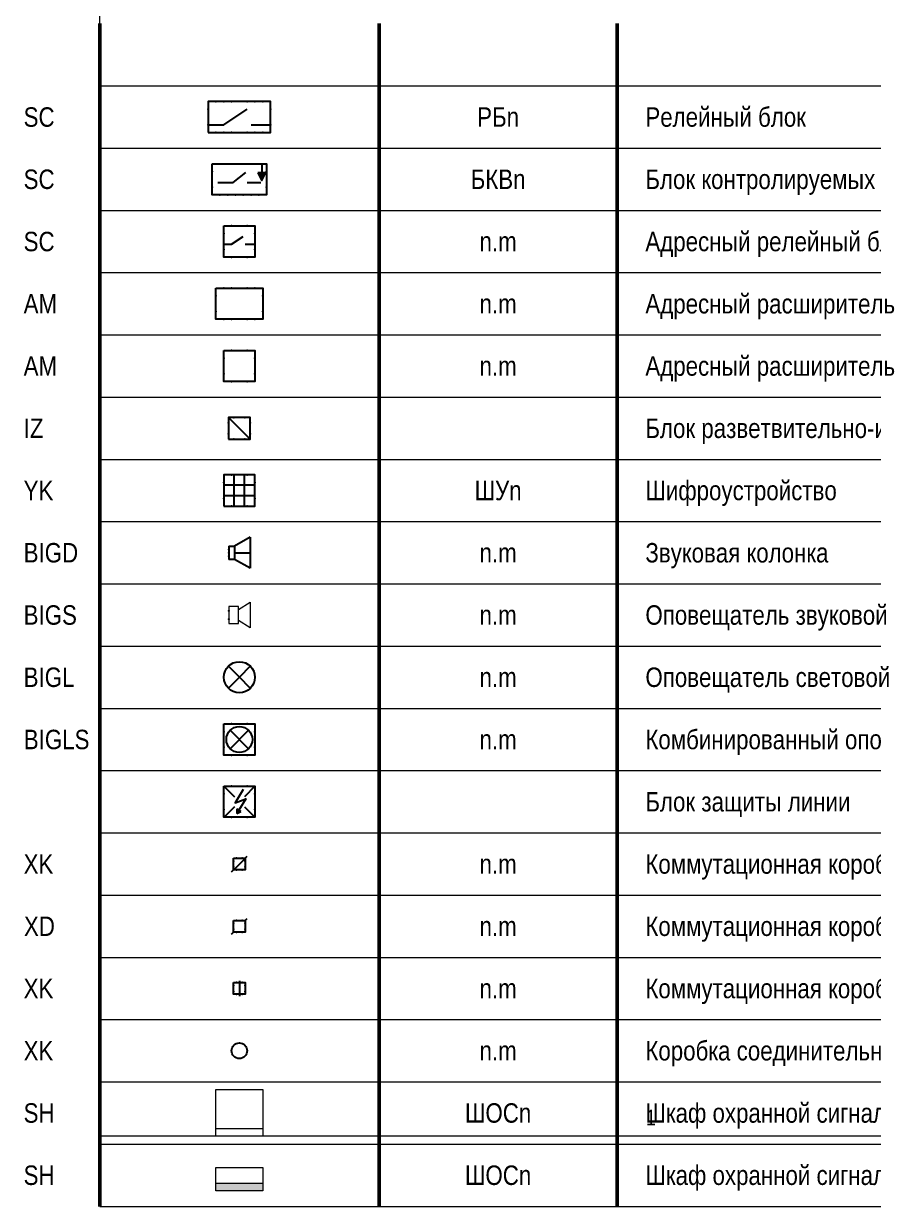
# Model space of a CAD drawing. Header units: millimetres. Extents: x -21000 to 351902, y -261781 to 19312.
# Drawn here: x 148022 to 158937, y -30100 to -14900 of the extents above; entities that cross this region are included whole.
import ezdxf
from ezdxf.enums import TextEntityAlignment as Align

# ---------------------------------------------------------------- set-up
doc = ezdxf.new("R2010")
doc.units = ezdxf.units.MM
doc.header["$MEASUREMENT"] = 0
doc.set_wipeout_variables(frame=1)
for name, color, linetype in [('_АТ-Имя', 7, 'Continuous'), ('_АТ-СО_Характеристика_1', 250, 'Continuous'), ('_АТ-Спецификация', 7, 'Continuous'), ('_БЛ-Заливка', 7, 'Continuous'), ('_БЛ-Маска', 250, 'Continuous'), ('_БЛ-Рамки', 7, 'Continuous'), ('_ОС', 190, 'Continuous'), ('_ОС_1', 1, 'Continuous'), ('_Таблицы', 7, 'Continuous')]:
    doc.layers.add(name, color=color, linetype=linetype)
doc.layers.add('_АТ-Примечания', color=250, linetype='Continuous', plot=False)
doc.layers.add('NOPRINT', color=50, linetype='Continuous', plot=False)
doc.layers.add('_БЛ-Таблицы рамки', color=7, linetype='Continuous', lineweight=0)
doc.layers.add('_ОС-Шкафы', color=190, linetype='Continuous', lineweight=0)
doc.styles.add('Arial-250', font='ARIALN.TTF', dxfattribs={"height": 250})
doc.styles.add('Arial_Narrow_shtamp', font='ARIALN.TTF')
doc.styles.add('ArialN-2.5', font='ARIALN.TTF', dxfattribs={"height": 2.5})
doc.styles.add('ArialN-250', font='ARIALN.TTF', dxfattribs={"height": 250})
doc.styles.add('AT-Шрифт', font='ARIALN.TTF', dxfattribs={"height": 250})

# ---------------------------------------------------------------- blocks, each defined once
blk = doc.blocks.new('*U5')
at = {"layer": '_БЛ-Таблицы рамки', "lineweight": 50}
for points in [[(0, -8), (0, 0)], [(35.87, -8), (35.87, 0)], [(66.47, -8), (66.47, 0)], [(185, -8), (185, 0)]]:
    blk.add_lwpolyline(points, dxfattribs=at)
at = {"layer": '_БЛ-Таблицы рамки', "lineweight": 0}
for points in [[(0, -8), (35.87, -8)], [(35.87, -8), (66.47, -8)], [(66.47, -8), (185, -8)]]:
    blk.add_lwpolyline(points, dxfattribs=at)
at = {"ltscale": 100, "style": 'ArialN-2.5'}
blk.add_attdef('СОКРАЩЕНИЕ_УГО', text='', height=2.5, dxfattribs=at).set_placement((51.17, -4), align=Align.MIDDLE_CENTER)
blk.add_attdef('НАИМЕНОВАНИЕ_УГО', text='', height=2.5, dxfattribs=at).set_placement((70.09, -4), align=Align.MIDDLE_LEFT)
blk = doc.blocks.new('РБос')
blk.add_wipeout([(0, 4), (8, 4), (8, 0), (0, 0)]).dxf.layer = '_БЛ-Маска'
at = {"color": 0, "linetype": 'ByBlock', "lineweight": -2, "ltscale": 100}
blk.add_lwpolyline([(0, 0), (8, 0), (8, 4), (0, 4)], close=True, dxfattribs=at)
for points in [[(0, 1), (2, 1), (5, 3)], [(5.5, 1), (8, 1)]]:
    blk.add_lwpolyline(points, dxfattribs=at)
for p in [(1, 4), (2, 4), (3, 4), (5, 4), (6, 4), (7, 4), (0, 3), (8, 3), (0, 1), (1, 0), (2, 0), (3, 0), (5, 0), (6, 0), (7, 0), (8, 1)]:
    blk.add_point(p, dxfattribs=at)
at = {"layer": '_АТ-Имя', "ltscale": 100, "style": 'AT-Шрифт'}
blk.add_attdef('NUMBER', text='', height=2, dxfattribs=at).set_placement((0, 4), align=Align.BOTTOM_LEFT)
at = {"layer": '_АТ-Примечания', "ltscale": 100, "style": 'AT-Шрифт', "flags": 1}
for tag, p in [('ABBREVIATION', (0, 0.5)), ('COMMENT1', (0, 0.04)), ('COMMENT2', (0, -0.42)), ('COMMENT3', (0, -0.88))]:
    blk.add_attdef(tag, p, '', height=0.25, dxfattribs=at)
at = {"layer": '_АТ-Спецификация', "ltscale": 100, "style": 'AT-Шрифт', "flags": 1}
for tag, p in [('NUM', (0, 4)), ('DESCRIPTION', (0, 3.5)), ('NAME', (0, 3)), ('CODE', (0, 2.5)), ('MADEBY', (0, 2)), ('POSITION', (0, 1.5)), ('POSITION2', (0, 1))]:
    blk.add_attdef(tag, p, '', height=0.25, dxfattribs=at)
blk = doc.blocks.new('БКВос')
blk.add_wipeout([(0, 4), (7, 4), (7, 0), (0, 0)]).dxf.layer = '_БЛ-Маска'
at = {"layer": '_БЛ-Заливка'}
h = blk.add_hatch(color=190, dxfattribs=at)
h.dxf.hatch_style = 1
h.paths.add_polyline_path([(6.88, 2.83), (5.88, 2.83), (6.38, 1.83)])
for p, q in [((6.38, 3.83), (6.38, 2.83)), ((0.74, 1.57), (2.72, 1.57)), ((2.72, 1.57), (4.35, 2.87)), ((4.52, 1.57), (6.26, 1.57))]:
    blk.add_line(p, q)
blk.add_lwpolyline([(0, 4), (7, 4), (7, 0), (0, 0)], close=True)
blk.add_lwpolyline([(5.88, 2.83), (6.38, 1.83), (6.88, 2.83), (5.88, 2.83)])
at = {"ltscale": 100}
for p in [(0, 3), (7, 3), (0, 1), (7, 1)]:
    blk.add_point(p, dxfattribs=at)
at = {"color": 0, "linetype": 'ByBlock', "lineweight": -2, "ltscale": 100}
for p in [(1, 0), (2, 0), (3, 0), (5, 0), (6, 0), (4, 0)]:
    blk.add_point(p, dxfattribs=at)
at = {"layer": '_АТ-Имя', "ltscale": 100, "style": 'AT-Шрифт'}
blk.add_attdef('NUMBER', text='', height=2, dxfattribs=at).set_placement((0, 4), align=Align.BOTTOM_LEFT)
at = {"layer": '_АТ-Примечания', "ltscale": 100, "style": 'AT-Шрифт', "flags": 1}
for tag, p in [('ABBREVIATION', (0, 0.5)), ('COMMENT1', (0, 0.04)), ('COMMENT2', (0, -0.42)), ('COMMENT3', (0, -0.88))]:
    blk.add_attdef(tag, p, '', height=0.25, dxfattribs=at)
at = {"layer": '_АТ-Спецификация', "ltscale": 100, "style": 'AT-Шрифт', "flags": 1}
for tag, p in [('NUM', (0, 4)), ('DESCRIPTION', (0, 3.5)), ('NAME', (0, 3)), ('CODE', (0, 2.5)), ('MADEBY', (0, 2)), ('POSITION', (0, 1.5)), ('POSITION2', (0, 1))]:
    blk.add_attdef(tag, p, '', height=0.25, dxfattribs=at)
blk = doc.blocks.new('АРБос')
blk.add_wipeout([(-2, 2), (2, 2), (2, -2), (-2, -2)]).dxf.layer = '_БЛ-Маска'
at = {"ltscale": 100}
for p, q in [((-0.99, -0.33), (0.51, 0.66)), ((-1.99, -0.33), (-0.99, -0.33)), ((0.76, -0.34), (2.01, -0.35))]:
    blk.add_line(p, q, dxfattribs=at)
at = {"color": 0, "linetype": 'ByBlock', "lineweight": -2}
blk.add_lwpolyline([(-2, 2), (2, 2), (2, -2), (-2, -2)], close=True, dxfattribs=at)
at = {"ltscale": 100}
for p in [(-1.02, 2), (1.02, 2), (-2, 1.01), (2, 1.01), (-2, -1.01), (2, -1.01), (-1.02, -2), (1.02, -2)]:
    blk.add_point(p, dxfattribs=at)
at = {"layer": '_АТ-Имя', "ltscale": 100, "style": 'AT-Шрифт'}
blk.add_attdef('NUMBER', text='', height=2, dxfattribs=at).set_placement((0, 2), align=Align.BOTTOM_CENTER)
at = {"layer": '_АТ-Примечания', "ltscale": 100, "style": 'AT-Шрифт', "flags": 1}
for tag, p in [('ABBREVIATION', (-2, -1.5)), ('COMMENT1', (-2, -1.96)), ('COMMENT2', (-2, -2.42)), ('COMMENT3', (-2, -2.88))]:
    blk.add_attdef(tag, p, '', height=0.25, dxfattribs=at)
at = {"layer": '_АТ-Спецификация', "ltscale": 100, "style": 'AT-Шрифт', "flags": 1}
for tag, p in [('NUM', (-2, 2)), ('DESCRIPTION', (-2, 1.5)), ('CODE', (-2, 0.5)), ('NAME', (-2, 1)), ('MADEBY', (-2, 0)), ('POSITION', (-2, -0.5)), ('POSITION2', (-2, -1))]:
    blk.add_attdef(tag, p, '', height=0.25, dxfattribs=at)
blk = doc.blocks.new('АРос')
blk.add_wipeout([(0, 4), (6, 4), (6, 0), (0, 0)]).dxf.layer = '_БЛ-Маска'
blk.add_lwpolyline([(0, 4), (6, 4), (6, 0), (0, 0)], close=True)
at = {"color": 0, "linetype": 'ByBlock', "lineweight": -2, "ltscale": 100}
for p in [(1, 4), (2, 4), (4, 4), (5, 4), (0, 3), (6, 3), (0, 1), (1, 0), (2, 0), (4, 0), (5, 0), (6, 1)]:
    blk.add_point(p, dxfattribs=at)
at = {"layer": '_АТ-Имя', "ltscale": 100, "style": 'AT-Шрифт'}
blk.add_attdef('NUMBER', text='', height=2, dxfattribs=at).set_placement((0, 4), align=Align.BOTTOM_LEFT)
at = {"layer": '_АТ-Примечания', "ltscale": 100, "style": 'AT-Шрифт', "flags": 1}
for tag, p in [('ABBREVIATION', (0, 0.5)), ('COMMENT1', (0, 0.04)), ('COMMENT2', (0, -0.42)), ('COMMENT3', (0, -0.88))]:
    blk.add_attdef(tag, p, '', height=0.25, dxfattribs=at)
at = {"layer": '_АТ-Спецификация', "ltscale": 100, "style": 'AT-Шрифт', "flags": 1}
for tag, p in [('NUM', (0, 4)), ('DESCRIPTION', (0, 3.5)), ('NAME', (0, 3)), ('CODE', (0, 2.5)), ('MADEBY', (0, 2)), ('POSITION', (0, 1.5)), ('POSITION2', (0, 1))]:
    blk.add_attdef(tag, p, '', height=0.25, dxfattribs=at)
blk = doc.blocks.new('АРмос')
blk.add_wipeout([(-2, 2), (2, 2), (2, -2), (-2, -2)]).dxf.layer = '_БЛ-Маска'
blk.add_lwpolyline([(-2, 2), (2, 2), (2, -2), (-2, -2)], close=True)
at = {"ltscale": 100}
for p in [(-1.02, 2), (1.02, 2), (-2, 1.01), (2, 1.01), (-2, -1.01), (2, -1.01), (-1.02, -2), (1.02, -2)]:
    blk.add_point(p, dxfattribs=at)
at = {"layer": '_АТ-Имя', "ltscale": 100, "style": 'AT-Шрифт'}
blk.add_attdef('NUMBER', text='', height=2, dxfattribs=at).set_placement((0, 2), align=Align.BOTTOM_CENTER)
at = {"layer": '_АТ-Примечания', "ltscale": 100, "style": 'AT-Шрифт', "flags": 1}
for tag, p in [('ABBREVIATION', (-2, -1.5)), ('COMMENT1', (-2, -1.96)), ('COMMENT2', (-2, -2.42)), ('COMMENT3', (-2, -2.88))]:
    blk.add_attdef(tag, p, '', height=0.25, dxfattribs=at)
at = {"layer": '_АТ-Спецификация', "ltscale": 100, "style": 'AT-Шрифт', "flags": 1}
for tag, p in [('NUM', (-2, 2)), ('DESCRIPTION', (-2, 1.5)), ('CODE', (-2, 0.5)), ('NAME', (-2, 1)), ('MADEBY', (-2, 0)), ('POSITION', (-2, -0.5)), ('POSITION2', (-2, -1))]:
    blk.add_attdef(tag, p, '', height=0.25, dxfattribs=at)
blk = doc.blocks.new('БРИЗос')
at = {"layer": '_АТ-Имя', "ltscale": 100, "style": 'AT-Шрифт'}
blk.add_attdef('NUMBER', text='', height=2, dxfattribs=at).set_placement((0, 0.7), align=Align.BOTTOM_CENTER)
at = {"layer": '_АТ-Примечания', "ltscale": 100, "style": 'AT-Шрифт', "flags": 1}
for tag, p in [('ABBREVIATION', (-0.7, -2.8)), ('COMMENT1', (-0.7, -3.261)), ('COMMENT2', (-0.7, -3.721)), ('COMMENT3', (-0.7, -4.182))]:
    blk.add_attdef(tag, p, '', height=0.25, dxfattribs=at)
at = {"layer": '_АТ-Спецификация', "ltscale": 100, "style": 'AT-Шрифт', "flags": 1}
for tag, p in [('POSITION', (-0.7, -1.8)), ('POSITION2', (-0.7, -2.3))]:
    blk.add_attdef(tag, p, '', height=0.25, dxfattribs=at)
blk.add_wipeout([(-0.7, 0.7), (0.7, 0.7), (0.7, -0.7), (-0.7, -0.7)]).dxf.layer = '_БЛ-Маска'
blk.add_line((-0.7, 0.7), (0.7, -0.7)).dxf.unprotected_set("ltscale", 0)
at = {"ltscale": 100}
blk.add_lwpolyline([(-0.7, -0.7), (0.7, -0.7), (0.7, 0.7), (-0.7, 0.7)], close=True, dxfattribs=at)
for p in [(-0.7, 0.35), (-0.35, 0.7), (0.35, 0.7), (0.7, 0.35), (-0.7, -0.35), (-0.35, -0.7), (0.35, -0.7), (0.7, -0.35)]:
    blk.add_point(p, dxfattribs=at)
at = {"layer": '_АТ-Спецификация', "ltscale": 100, "style": 'AT-Шрифт', "flags": 1}
for tag, p in [('NUM', (-0.7, 0.7)), ('DESCRIPTION', (-0.7, 0.2)), ('CODE', (-0.7, -0.8)), ('NAME', (-0.7, -0.3)), ('MADEBY', (-0.7, -1.3))]:
    blk.add_attdef(tag, p, '', height=0.25, dxfattribs=at)
blk = doc.blocks.new('ШУос')
blk.add_wipeout([(-2, 2), (2, 2), (2, -2), (-2, -2)]).dxf.layer = '_БЛ-Маска'
at = {"color": 0, "linetype": 'ByBlock', "lineweight": -2, "ltscale": 100}
for p, q in [((-0.67, -2), (-0.67, 2)), ((0.67, -2), (0.67, 2)), ((2, 0.67), (-2, 0.67)), ((2, -0.67), (-2, -0.67))]:
    blk.add_line(p, q, dxfattribs=at)
blk.add_lwpolyline([(-2, -2), (2, -2), (2, 2), (-2, 2), (-2, -2)])
at = {"ltscale": 100}
for p in [(-1.02, 2), (1.02, 2), (-2, 1.01), (2, 1.01), (-2, -1.01), (2, -1.01), (-1.02, -2), (1.02, -2)]:
    blk.add_point(p, dxfattribs=at)
at = {"layer": '_АТ-Имя', "ltscale": 100, "style": 'AT-Шрифт'}
blk.add_attdef('NUMBER', text='', height=2, dxfattribs=at).set_placement((0, 2), align=Align.BOTTOM_CENTER)
at = {"layer": '_АТ-Примечания', "ltscale": 100, "style": 'AT-Шрифт', "flags": 1}
for tag, p in [('ABBREVIATION', (-2, -1.5)), ('COMMENT1', (-2, -1.96)), ('COMMENT2', (-2, -2.42)), ('COMMENT3', (-2, -2.88))]:
    blk.add_attdef(tag, p, '', height=0.25, dxfattribs=at)
at = {"layer": '_АТ-Спецификация', "ltscale": 100, "style": 'AT-Шрифт', "flags": 1}
for tag, p in [('NUM', (-2, 2)), ('DESCRIPTION', (-2, 1.5)), ('CODE', (-2, 0.5)), ('NAME', (-2, 1)), ('MADEBY', (-2, 0)), ('POSITION', (-2, -0.5)), ('POSITION2', (-2, -1))]:
    blk.add_attdef(tag, p, '', height=0.25, dxfattribs=at)
blk = doc.blocks.new('ЗКос')
at = {"layer": '_АТ-Примечания', "ltscale": 100, "style": 'AT-Шрифт', "flags": 1}
for tag, p in [('COMMENT1', (0, -3.11)), ('COMMENT2', (0, -3.57)), ('COMMENT3', (0, -4.03))]:
    blk.add_attdef(tag, p, '', height=0.25, dxfattribs=at)
blk.add_wipeout([(0, 0.85), (0.75, 0.85), (2.75, 2), (2.75, -2), (0.75, -0.85), (0, -0.85)]).dxf.layer = '_БЛ-Маска'
for p, q in [((2.75, 2), (0.75, 0.85)), ((2.75, 2), (2.75, -2)), ((0, 0.85), (0, -0.85)), ((0, 0.85), (0.75, 0.85)), ((0.75, 0.85), (0.75, -0.85)), ((0.75, 0), (2.75, 0)), ((0.75, -0.85), (0, -0.85)), ((2.75, -2), (0.75, -0.85))]:
    blk.add_line(p, q)
at = {"ltscale": 100}
for p in [(0, 0.43), (0, 0), (0, -0.43)]:
    blk.add_point(p, dxfattribs=at)
at = {"layer": '_АТ-Имя', "ltscale": 100, "style": 'AT-Шрифт'}
blk.add_attdef('NUMBER', text='', height=2, dxfattribs=at).set_placement((2.75, 2), align=Align.BOTTOM_CENTER)
at = {"layer": '_АТ-Примечания', "ltscale": 100, "style": 'AT-Шрифт', "flags": 1}
blk.add_attdef('ABBREVIATION', (0, -2.65), '', height=0.25, dxfattribs=at)
at = {"layer": '_АТ-СО_Характеристика_1', "ltscale": 100, "style": 'AT-Шрифт'}
blk.add_attdef('POWER', text='', height=1, dxfattribs=at).set_placement((1.5, 0), align=Align.MIDDLE_CENTER)
at = {"layer": '_АТ-Спецификация', "ltscale": 100, "style": 'AT-Шрифт', "flags": 1}
for tag, p in [('NUM', (0, 0.85)), ('DESCRIPTION', (0, 0.35)), ('NAME', (0, -0.15)), ('CODE', (0, -0.65)), ('MADEBY', (0, -1.15)), ('POSITION', (0, -1.65)), ('POSITION2', (0, -2.15))]:
    blk.add_attdef(tag, p, '', height=0.25, dxfattribs=at)
blk = doc.blocks.new('ОЗос')
at = {"layer": '_АТ-Имя', "ltscale": 100, "style": 'AT-Шрифт'}
blk.add_attdef('NUMBER', text='', height=2, dxfattribs=at).set_placement((0, 2), align=Align.BOTTOM_CENTER)
at = {"layer": '_АТ-Примечания', "ltscale": 100, "style": 'AT-Шрифт', "flags": 1}
for tag, p in [('COMMENT1', (0, -3.11)), ('COMMENT2', (0, -3.57)), ('COMMENT3', (0, -4.03))]:
    blk.add_attdef(tag, p, '', height=0.25, dxfattribs=at)
at = {"ltscale": 100}
blk.add_wipeout([(0, 1.1), (1.25, 1.1), (1.25, 0.7), (2.75, 1.65), (2.75, -1.65), (1.25, -0.7), (1.25, -1.1), (0, -1.1)], dxfattribs=at).dxf.layer = '_БЛ-Маска'
at = {"lineweight": 15, "ltscale": 100}
for points in [[(1.25, 0.7), (2.75, 1.65)], [(2.75, 1.65), (2.75, -1.65)], [(2.75, -1.65), (1.25, -0.7)]]:
    blk.add_lwpolyline(points, dxfattribs=at)
blk.add_lwpolyline([(1.25, 1.1), (0, 1.1), (0, -1.1), (1.25, -1.1)], close=True, dxfattribs=at)
at = {"ltscale": 100}
for p in [(0, 0.55), (0, -0.55)]:
    blk.add_point(p, dxfattribs=at)
at = {"layer": '_АТ-Примечания', "ltscale": 100, "style": 'AT-Шрифт', "flags": 1}
blk.add_attdef('ABBREVIATION', (0, -2.65), '', height=0.25, dxfattribs=at)
at = {"layer": '_АТ-Спецификация', "ltscale": 100, "style": 'AT-Шрифт', "flags": 1}
for tag, p in [('NUM', (0, 0.85)), ('DESCRIPTION', (0, 0.35)), ('NAME', (0, -0.15)), ('CODE', (0, -0.65)), ('MADEBY', (0, -1.15)), ('POSITION', (0, -1.65)), ('POSITION2', (0, -2.15))]:
    blk.add_attdef(tag, p, '', height=0.25, dxfattribs=at)
blk = doc.blocks.new('ОСос')
blk.add_wipeout([(2, 0), (2, -0.13), (1.99, -0.25), (1.97, -0.38), (1.94, -0.5), (1.9, -0.62), (1.86, -0.74), (1.81, -0.85), (1.75, -0.97), (1.69, -1.07), (1.62, -1.18), (1.54, -1.28), (1.46, -1.37), (1.37, -1.46), (1.28, -1.54), (1.18, -1.62), (1.07, -1.69), (0.96, -1.76), (0.85, -1.81), (0.74, -1.86), (0.62, -1.91), (0.5, -1.94), (0.38, -1.97), (0.25, -1.99), (0.13, -2), (0, -2), (-0.12, -2), (-0.25, -1.99), (-0.37, -1.97), (-0.5, -1.94), (-0.62, -1.91), (-0.74, -1.86), (-0.85, -1.81), (-0.96, -1.76), (-1.07, -1.69), (-1.17, -1.62), (-1.27, -1.54), (-1.37, -1.46), (-1.46, -1.37), (-1.54, -1.28), (-1.62, -1.18), (-1.69, -1.07), (-1.75, -0.97), (-1.81, -0.85), (-1.86, -0.74), (-1.9, -0.62), (-1.94, -0.5), (-1.96, -0.38), (-1.98, -0.25), (-1.99, -0.13), (-2, 0), (-1.99, 0.12), (-1.98, 0.25), (-1.96, 0.37), (-1.94, 0.49), (-1.9, 0.61), (-1.86, 0.73), (-1.81, 0.85), (-1.75, 0.96), (-1.69, 1.07), (-1.62, 1.17), (-1.54, 1.27), (-1.46, 1.37), (-1.37, 1.45), (-1.27, 1.54), (-1.17, 1.61), (-1.07, 1.69), (-0.96, 1.75), (-0.85, 1.81), (-0.74, 1.86), (-0.62, 1.9), (-0.5, 1.93), (-0.37, 1.96), (-0.25, 1.98), (-0.12, 1.99), (0, 2), (0.13, 1.99), (0.25, 1.98), (0.38, 1.96), (0.5, 1.93), (0.62, 1.9), (0.74, 1.86), (0.85, 1.81), (0.96, 1.75), (1.07, 1.69), (1.18, 1.61), (1.28, 1.54), (1.37, 1.45), (1.46, 1.37), (1.54, 1.27), (1.62, 1.17), (1.69, 1.07), (1.75, 0.96), (1.81, 0.85), (1.86, 0.73), (1.9, 0.61), (1.94, 0.49), (1.97, 0.37), (1.99, 0.25), (2, 0.12)]).dxf.layer = '_БЛ-Маска'
at = {"linetype": 'ByBlock', "lineweight": -2}
for p, q in [((0, 0), (-1.41, 1.41)), ((1.41, 1.41), (0, 0)), ((0, 0), (-1.41, -1.41)), ((1.41, -1.41), (0, 0))]:
    blk.add_line(p, q, dxfattribs=at)
blk.add_circle((0, 0), 2, dxfattribs=at)
at = {"layer": '_АТ-Имя', "ltscale": 100, "style": 'AT-Шрифт'}
blk.add_attdef('NUMBER', text='', height=2, dxfattribs=at).set_placement((0.02, 2), align=Align.BOTTOM_CENTER)
at = {"layer": '_АТ-Примечания', "ltscale": 100, "style": 'AT-Шрифт', "flags": 1}
for tag, p in [('ABBREVIATION', (0.02, -1.5)), ('COMMENT1', (0.02, -1.96)), ('COMMENT2', (0.02, -2.42)), ('COMMENT3', (0.02, -2.88))]:
    blk.add_attdef(tag, p, '', height=0.25, dxfattribs=at)
at = {"layer": '_АТ-Спецификация', "ltscale": 100, "style": 'AT-Шрифт', "flags": 1}
for tag, p in [('NUM', (0.02, 2)), ('DESCRIPTION', (0.02, 1.5)), ('NAME', (0.02, 1)), ('CODE', (0.02, 0.5)), ('MADEBY', (0.02, 0)), ('POSITION', (0.02, -0.5)), ('POSITION2', (0.02, -1))]:
    blk.add_attdef(tag, p, '', height=0.25, dxfattribs=at)
blk = doc.blocks.new('ОЗСос')
blk.add_wipeout([(-2, 2), (2, 2), (2, -2), (-2, -2)]).dxf.layer = '_БЛ-Маска'
for p, q in [((-1.18, 1.18), (1.18, -1.18)), ((1.18, 1.18), (-1.18, -1.18))]:
    blk.add_line(p, q)
blk.add_lwpolyline([(-2, 2), (2, 2), (2, -2), (-2, -2)], close=True)
at = {"ltscale": 100}
blk.add_circle((0, 0), 1.67, dxfattribs=at)
for p in [(-1, 2), (1, 2), (-2, 1), (2, 1), (-2, -1), (2, -1), (-1, -2), (1, -2)]:
    blk.add_point(p, dxfattribs=at)
at = {"layer": '_АТ-Имя', "ltscale": 100, "style": 'AT-Шрифт'}
blk.add_attdef('NUMBER', text='', height=2, dxfattribs=at).set_placement((0, 2), align=Align.BOTTOM_CENTER)
at = {"layer": '_АТ-Примечания', "ltscale": 100, "style": 'AT-Шрифт', "flags": 1}
for tag, p in [('ABBREVIATION', (-2, -1.5)), ('COMMENT1', (-2, -1.96)), ('COMMENT2', (-2, -2.42)), ('COMMENT3', (-2, -2.88))]:
    blk.add_attdef(tag, p, '', height=0.25, dxfattribs=at)
at = {"layer": '_АТ-Спецификация', "ltscale": 100, "style": 'AT-Шрифт', "flags": 1}
for tag, p in [('NUM', (-2, 2)), ('DESCRIPTION', (-2, 1.5)), ('CODE', (-2, 0.5)), ('NAME', (-2, 1)), ('MADEBY', (-2, 0)), ('POSITION', (-2, -0.5)), ('POSITION2', (-2, -1))]:
    blk.add_attdef(tag, p, '', height=0.25, dxfattribs=at)
blk = doc.blocks.new('КСос')
at = {"layer": '_АТ-Имя', "ltscale": 100, "style": 'AT-Шрифт'}
blk.add_attdef('NUMBER', text='', height=2, dxfattribs=at).set_placement((0, 0.5), align=Align.BOTTOM_CENTER)
at = {"layer": '_АТ-Примечания', "ltscale": 100, "style": 'AT-Шрифт', "flags": 1}
for tag, p in [('ABBREVIATION', (0, -3.5)), ('COMMENT1', (0, -3.961)), ('COMMENT2', (0, -4.421)), ('COMMENT3', (0, -4.882))]:
    blk.add_attdef(tag, p, '', height=0.25, dxfattribs=at)
at = {"layer": '_АТ-Спецификация', "ltscale": 100, "style": 'AT-Шрифт', "flags": 1}
for tag, p in [('NUM', (0, 0)), ('DESCRIPTION', (0, -0.5)), ('NAME', (0, -1)), ('CODE', (0, -1.5)), ('MADEBY', (0, -2)), ('POSITION', (0, -2.5)), ('POSITION2', (0, -3))]:
    blk.add_attdef(tag, p, '', height=0.25, dxfattribs=at)
blk.add_wipeout([(0.5, 0), (0.499, -0.031), (0.496, -0.063), (0.491, -0.094), (0.484, -0.124), (0.476, -0.155), (0.465, -0.184), (0.452, -0.213), (0.438, -0.241), (0.422, -0.268), (0.405, -0.294), (0.385, -0.319), (0.364, -0.342), (0.342, -0.364), (0.319, -0.385), (0.294, -0.405), (0.268, -0.422), (0.241, -0.438), (0.213, -0.452), (0.184, -0.465), (0.155, -0.476), (0.124, -0.484), (0.094, -0.491), (0.063, -0.496), (0.031, -0.499), (0, -0.5), (-0.031, -0.499), (-0.063, -0.496), (-0.094, -0.491), (-0.124, -0.484), (-0.155, -0.476), (-0.184, -0.465), (-0.213, -0.452), (-0.241, -0.438), (-0.268, -0.422), (-0.294, -0.405), (-0.319, -0.385), (-0.342, -0.364), (-0.364, -0.342), (-0.385, -0.319), (-0.405, -0.294), (-0.422, -0.268), (-0.438, -0.241), (-0.452, -0.213), (-0.465, -0.184), (-0.476, -0.155), (-0.484, -0.124), (-0.491, -0.094), (-0.496, -0.063), (-0.499, -0.031), (-0.5, 0), (-0.499, 0.031), (-0.496, 0.063), (-0.491, 0.094), (-0.484, 0.124), (-0.476, 0.155), (-0.465, 0.184), (-0.452, 0.213), (-0.438, 0.241), (-0.422, 0.268), (-0.405, 0.294), (-0.385, 0.319), (-0.364, 0.342), (-0.342, 0.364), (-0.319, 0.385), (-0.294, 0.405), (-0.268, 0.422), (-0.241, 0.438), (-0.213, 0.452), (-0.184, 0.465), (-0.155, 0.476), (-0.124, 0.484), (-0.094, 0.491), (-0.063, 0.496), (-0.031, 0.499), (0, 0.5), (0.031, 0.499), (0.063, 0.496), (0.094, 0.491), (0.124, 0.484), (0.155, 0.476), (0.184, 0.465), (0.213, 0.452), (0.241, 0.438), (0.268, 0.422), (0.294, 0.405), (0.319, 0.385), (0.342, 0.364), (0.364, 0.342), (0.385, 0.319), (0.405, 0.294), (0.422, 0.268), (0.438, 0.241), (0.452, 0.213), (0.465, 0.184), (0.476, 0.155), (0.484, 0.124), (0.491, 0.094), (0.496, 0.063), (0.499, 0.031)]).dxf.layer = '_БЛ-Маска'
blk.add_circle((0, 0), 0.5)
blk = doc.blocks.new('КОос')
at = {"layer": '_АТ-Имя', "ltscale": 100, "style": 'AT-Шрифт'}
blk.add_attdef('NUMBER', text='', height=2, dxfattribs=at).set_placement((0, 0.375), align=Align.BOTTOM_CENTER)
at = {"layer": '_АТ-Примечания', "ltscale": 100, "style": 'AT-Шрифт', "flags": 1}
for tag, p in [('ABBREVIATION', (-0.375, -3.125)), ('COMMENT1', (-0.375, -3.586)), ('COMMENT2', (-0.375, -4.046)), ('COMMENT3', (-0.375, -4.507))]:
    blk.add_attdef(tag, p, '', height=0.25, dxfattribs=at)
at = {"layer": '_АТ-Спецификация', "ltscale": 100, "style": 'AT-Шрифт', "flags": 1}
for tag, p in [('NUM', (-0.375, 0.375)), ('DESCRIPTION', (-0.375, -0.125)), ('NAME', (-0.375, -0.625)), ('CODE', (-0.375, -1.125)), ('MADEBY', (-0.375, -1.625)), ('POSITION', (-0.375, -2.125)), ('POSITION2', (-0.375, -2.625))]:
    blk.add_attdef(tag, p, '', height=0.25, dxfattribs=at)
at = {"ltscale": 100}
blk.add_wipeout([(-0.375, 0.375), (0.375, 0.375), (0.375, -0.375), (-0.375, -0.375)], dxfattribs=at).dxf.layer = '_БЛ-Маска'
for p, q in [((0.375, 0.375), (0.5, 0.5)), ((-0.5, -0.5), (-0.375, -0.375))]:
    blk.add_line(p, q)
blk.add_lwpolyline([(-0.375, 0.375), (0.375, 0.375), (0.375, -0.375), (-0.375, -0.375)], close=True, dxfattribs=at)
at = {"linetype": 'ByBlock', "lineweight": -2, "ltscale": 100}
for p in [(-0.375, 0.188), (-0.187, 0.375), (0.188, 0.375), (0.375, 0.188), (-0.375, -0.187), (-0.187, -0.375), (0.188, -0.375), (0.375, -0.187)]:
    blk.add_point(p, dxfattribs=at)
blk = doc.blocks.new('КПос')
at = {"layer": '_АТ-Имя', "ltscale": 100, "style": 'AT-Шрифт'}
blk.add_attdef('NUMBER', text='', height=2, dxfattribs=at).set_placement((0, 0.375), align=Align.BOTTOM_CENTER)
at = {"layer": '_АТ-Примечания', "ltscale": 100, "style": 'AT-Шрифт', "flags": 1}
for tag, p in [('ABBREVIATION', (-0.375, -3.125)), ('COMMENT1', (-0.375, -3.586)), ('COMMENT2', (-0.375, -4.046)), ('COMMENT3', (-0.375, -4.507))]:
    blk.add_attdef(tag, p, '', height=0.25, dxfattribs=at)
at = {"layer": '_АТ-Спецификация', "ltscale": 100, "style": 'AT-Шрифт', "flags": 1}
for tag, p in [('NUM', (-0.375, 0.375)), ('DESCRIPTION', (-0.375, -0.125)), ('NAME', (-0.375, -0.625)), ('CODE', (-0.375, -1.125)), ('MADEBY', (-0.375, -1.625)), ('POSITION', (-0.375, -2.125)), ('POSITION2', (-0.375, -2.625))]:
    blk.add_attdef(tag, p, '', height=0.25, dxfattribs=at)
at = {"ltscale": 100}
blk.add_wipeout([(-0.375, 0.375), (0.375, 0.375), (0.375, -0.375), (-0.375, -0.375)], dxfattribs=at).dxf.layer = '_БЛ-Маска'
blk.add_line((-0.5, -0.5), (0.5, 0.5))
blk.add_lwpolyline([(-0.375, 0.375), (0.375, 0.375), (0.375, -0.375), (-0.375, -0.375)], close=True, dxfattribs=at)
at = {"linetype": 'ByBlock', "lineweight": -2, "ltscale": 100}
for p in [(-0.375, 0.188), (-0.187, 0.375), (0.188, 0.375), (0.375, 0.188), (-0.375, -0.187), (-0.187, -0.375), (0.188, -0.375), (0.375, -0.187)]:
    blk.add_point(p, dxfattribs=at)
blk = doc.blocks.new('КВос')
at = {"layer": '_АТ-Имя', "ltscale": 100, "style": 'AT-Шрифт'}
blk.add_attdef('NUMBER', text='', height=2, dxfattribs=at).set_placement((0, 0.375), align=Align.BOTTOM_CENTER)
at = {"layer": '_АТ-Примечания', "ltscale": 100, "style": 'AT-Шрифт', "flags": 1}
for tag, p in [('ABBREVIATION', (-0.375, -3.125)), ('COMMENT1', (-0.375, -3.586)), ('COMMENT2', (-0.375, -4.046)), ('COMMENT3', (-0.375, -4.507))]:
    blk.add_attdef(tag, p, '', height=0.25, dxfattribs=at)
at = {"layer": '_АТ-Спецификация', "ltscale": 100, "style": 'AT-Шрифт', "flags": 1}
for tag, p in [('NUM', (-0.375, 0.375)), ('DESCRIPTION', (-0.375, -0.125)), ('NAME', (-0.375, -0.625)), ('CODE', (-0.375, -1.125)), ('MADEBY', (-0.375, -1.625)), ('POSITION', (-0.375, -2.125)), ('POSITION2', (-0.375, -2.625))]:
    blk.add_attdef(tag, p, '', height=0.25, dxfattribs=at)
at = {"ltscale": 100}
blk.add_wipeout([(-0.375, 0.375), (0.375, 0.375), (0.375, -0.375), (-0.375, -0.375)], dxfattribs=at).dxf.layer = '_БЛ-Маска'
blk.add_lwpolyline([(-0.375, 0.375), (0.375, 0.375), (0.375, -0.375), (-0.375, -0.375)], close=True, dxfattribs=at)
at = {"ltscale": 200}
blk.add_lwpolyline([(0, 0.5), (0, -0.5)], dxfattribs=at)
at = {"linetype": 'ByBlock', "lineweight": -2, "ltscale": 100}
for p in [(-0.375, 0.188), (-0.187, 0.375), (0.188, 0.375), (0.375, 0.188), (-0.375, -0.187), (-0.187, -0.375), (0.188, -0.375), (0.375, -0.187)]:
    blk.add_point(p, dxfattribs=at)
blk = doc.blocks.new('*U2')
at = {"layer": 'NOPRINT', "lineweight": 0}
blk.add_lwpolyline([(20, 292), (205, 292), (205, 5), (20, 5)], close=True, dxfattribs=at)
at = {"layer": 'NOPRINT', "color": 1, "lineweight": 0, "style": 'Arial_Narrow_shtamp'}
blk.add_attdef('N_LISTA', text='', height=2, dxfattribs=at).set_placement((90.17, 7.42), align=Align.MIDDLE_LEFT)
blk = doc.blocks.new('БЗЛос')
blk.add_wipeout([(-2, 2), (2, 2), (2, -2), (-2, -2)]).dxf.layer = '_БЛ-Маска'
h = blk.add_hatch()
h.set_pattern_fill('ANGLE', color=256, scale=80)
h.set_pattern_definition([(0, (516.95, -12.7), (0, 558.8), [406.4, -152.4]), (90, (516.95, -12.7), (-558.8, 3e-14), [406.4, -152.4])])
h.paths.add_polyline_path([(0.2, -1.24), (-0.34, -0.9), (-0.34, -1.49)])
at = {"ltscale": 100}
h = blk.add_hatch(color=190, dxfattribs=at)
h.dxf.hatch_style = 1
h.paths.add_polyline_path([(-0.34, -0.9), (-0.34, -1.49), (0.2, -1.24)])
blk.add_lwpolyline([(-2, 2), (2, 2), (2, -2), (-2, -2)], close=True)
for points in [[(-2, 2), (-0.64, 0.64)], [(0.5, 1.59), (-0.55, -0.16), (0.85, 0.38), (-0.07, -1.07)], [(2, 2), (0.66, 0.65)], [(-0.63, -0.65), (-1.97, -2)], [(-0.34, -0.9), (0.2, -1.24)], [(-0.34, -0.9), (-0.34, -1.49)], [(-0.34, -1.49), (0.2, -1.24)], [(0.66, -0.66), (2, -2)]]:
    blk.add_lwpolyline(points)
at = {"color": 0, "linetype": 'ByBlock', "lineweight": -2, "ltscale": 100}
for p in [(-1, 2), (1, 2), (-2, 1), (2, 1), (-2, -1), (2, -1), (-1, -2), (1, -2)]:
    blk.add_point(p, dxfattribs=at)
at = {"layer": '_АТ-Имя', "ltscale": 100, "style": 'AT-Шрифт'}
blk.add_attdef('NUMBER', text='', height=2, dxfattribs=at).set_placement((-2, 2), align=Align.BOTTOM_LEFT)
at = {"layer": '_АТ-Примечания', "ltscale": 100, "style": 'AT-Шрифт', "flags": 1}
for tag, p in [('ABBREVIATION', (-2, -1.5)), ('COMMENT1', (-2, -1.96)), ('COMMENT2', (-2, -2.42)), ('COMMENT3', (-2, -2.88))]:
    blk.add_attdef(tag, p, '', height=0.25, dxfattribs=at)
at = {"layer": '_АТ-Спецификация', "ltscale": 100, "style": 'AT-Шрифт', "flags": 1}
for tag, p in [('NUM', (-2, 2)), ('DESCRIPTION', (-2, 1.5)), ('CODE', (-2, 0.5)), ('NAME', (-2, 1)), ('MADEBY', (-2, 0)), ('POSITION', (-2, -0.5)), ('POSITION2', (-2, -1))]:
    blk.add_attdef(tag, p, '', height=0.25, dxfattribs=at)
blk = doc.blocks.new('ШОС')
blk.add_wipeout([(0, 600), (600, 600), (600, 0), (0, 0)])
blk.add_lwpolyline([(0, 600), (600, 600), (600, 0), (0, 0)], close=True)
at = {"color": 0, "lineweight": 0}
blk.add_lwpolyline([(0, 100), (600, 100), (600, 0), (0, 0)], close=True, dxfattribs=at)
at = {"layer": '_АТ-Имя', "ltscale": 100, "style": 'AT-Шрифт'}
blk.add_attdef('NUMBER', text='', height=200, dxfattribs=at).set_placement((300, 600), align=Align.BOTTOM_CENTER)
at = {"layer": '_АТ-Примечания', "ltscale": 100, "style": 'AT-Шрифт', "flags": 1}
for tag, p in [('ABBREVIATION', (0, 200)), ('COMMENT1', (0, 158)), ('DIMENSIONS', (0, 254)), ('COMMENT2', (0, 112)), ('COMMENT3', (0, 66))]:
    blk.add_attdef(tag, p, '', height=25, dxfattribs=at)
at = {"layer": '_АТ-Спецификация', "ltscale": 100, "style": 'AT-Шрифт', "flags": 1}
for tag, p in [('NUM', (0, 600)), ('CODE', (0, 450)), ('DESCRIPTION', (0, 550)), ('NAME', (0, 500)), ('MADEBY', (0, 400)), ('POSITION', (0, 350)), ('POSITION2', (0, 300))]:
    blk.add_attdef(tag, p, '', height=25, dxfattribs=at)
blk = doc.blocks.new('ШОС_')
at = {"layer": '_ОС-Шкафы', "xscale": 0.01, "yscale": 0.01, "zscale": 0.01}
blk.add_blockref('ШОС', (0, 0), dxfattribs=at)
blk = doc.blocks.new('*U259')
at = {"layer": '_АТ-Примечания', "ltscale": 100, "style": 'AT-Шрифт', "flags": 1}
for tag, p in [('COMMENT1', (0, -142)), ('COMMENT2', (0, -188)), ('COMMENT3', (0, -234))]:
    blk.add_attdef(tag, p, '', height=25, dxfattribs=at)
blk.add_wipeout([(0, 300), (600, 300), (600, 0), (0, 0)])
h = blk.add_hatch(color=190)
h.dxf.hatch_style = 1
h.paths.add_polyline_path([(0, 100), (0, 0), (600, 0), (600, 100)])
blk.add_lwpolyline([(0, 300), (600, 300), (600, 0), (0, 0)], close=True)
at = {"color": 0, "lineweight": 0}
blk.add_lwpolyline([(0, 100), (600, 100), (600, 0), (0, 0)], close=True, dxfattribs=at)
at = {"layer": '_АТ-Имя', "ltscale": 100, "style": 'AT-Шрифт'}
blk.add_attdef('NUMBER', text='', height=200, dxfattribs=at).set_placement((300, 300), align=Align.BOTTOM_CENTER)
at = {"layer": '_АТ-Примечания', "ltscale": 100, "style": 'AT-Шрифт', "flags": 1}
for tag, p in [('ABBREVIATION', (0, -100)), ('DIMENSIONS', (0, -46))]:
    blk.add_attdef(tag, p, '', height=25, dxfattribs=at)
at = {"layer": '_АТ-Спецификация', "ltscale": 100, "style": 'AT-Шрифт', "flags": 1}
for tag, p in [('NUM', (0, 300)), ('CODE', (0, 150)), ('DESCRIPTION', (0, 250)), ('NAME', (0, 200)), ('MADEBY', (0, 100)), ('POSITION', (0, 50)), ('POSITION2', (0, 0))]:
    blk.add_attdef(tag, p, '', height=25, dxfattribs=at)
blk = doc.blocks.new('ШОСн_')
at = {"layer": '_ОС-Шкафы', "xscale": 0.01, "yscale": 0.01, "zscale": 0.01}
blk.add_blockref('*U259', (0, 0), dxfattribs=at)

msp = doc.modelspace()

# ---------------------------------------------------------------- block references
at = {"xscale": 100, "yscale": 100, "zscale": 100}
msp.add_blockref('*U5', (149000, -14900), dxfattribs=at)
for p, values in [((149000, -15700), {'СОКРАЩЕНИЕ_УГО': 'РБn', 'НАИМЕНОВАНИЕ_УГО': 'Релейный блок'}), ((149000, -16500), {'СОКРАЩЕНИЕ_УГО': 'БКВn', 'НАИМЕНОВАНИЕ_УГО': 'Блок контролируемых выходов'}), ((149000, -17300), {'СОКРАЩЕНИЕ_УГО': 'n.m', 'НАИМЕНОВАНИЕ_УГО': 'Адресный релейный блок'}), ((149000, -18100), {'СОКРАЩЕНИЕ_УГО': 'n.m', 'НАИМЕНОВАНИЕ_УГО': 'Адресный расширитель'}), ((149000, -18900), {'СОКРАЩЕНИЕ_УГО': 'n.m', 'НАИМЕНОВАНИЕ_УГО': 'Адресный расширитель'}), ((149000, -20500), {'СОКРАЩЕНИЕ_УГО': 'ШУn', 'НАИМЕНОВАНИЕ_УГО': 'Шифроустройство'}), ((149000, -21300), {'СОКРАЩЕНИЕ_УГО': 'n.m', 'НАИМЕНОВАНИЕ_УГО': 'Звуковая колонка'}), ((149000, -22100), {'СОКРАЩЕНИЕ_УГО': 'n.m', 'НАИМЕНОВАНИЕ_УГО': 'Оповещатель звуковой'}), ((149000, -22900), {'СОКРАЩЕНИЕ_УГО': 'n.m', 'НАИМЕНОВАНИЕ_УГО': 'Оповещатель световой'}), ((149000, -23700), {'СОКРАЩЕНИЕ_УГО': 'n.m', 'НАИМЕНОВАНИЕ_УГО': 'Комбинированный оповещатель'}), ((149000, -25300), {'СОКРАЩЕНИЕ_УГО': 'n.m', 'НАИМЕНОВАНИЕ_УГО': 'Коммутационная коробка проходная'}), ((149000, -26100), {'СОКРАЩЕНИЕ_УГО': 'n.m', 'НАИМЕНОВАНИЕ_УГО': 'Коммутационная коробка ответвительная'}), ((149000, -26900), {'СОКРАЩЕНИЕ_УГО': 'n.m', 'НАИМЕНОВАНИЕ_УГО': 'Коммутационная коробка вводная'}), ((149000, -27700), {'СОКРАЩЕНИЕ_УГО': 'n.m', 'НАИМЕНОВАНИЕ_УГО': 'Коробка соединительная'}), ((149000, -28500), {'СОКРАЩЕНИЕ_УГО': 'ШОСn', 'НАИМЕНОВАНИЕ_УГО': 'Шкаф охранной сигнализации напольный, где n-номер ШОС'}), ((149000, -29300), {'СОКРАЩЕНИЕ_УГО': 'ШОСn', 'НАИМЕНОВАНИЕ_УГО': 'Шкаф охранной сигнализации настенный, где n-номер ШОС'})]:
    msp.add_blockref('*U5', p, dxfattribs=at).add_auto_attribs(values)
ref = msp.add_blockref('*U5', (149000, -19700), dxfattribs=dict(xscale=100, yscale=100, zscale=100))
ref.add_attrib('НАИМЕНОВАНИЕ_УГО', 'Блок разветвительно-изолирующий', dxfattribs={"ltscale": 100, "height": 250, "style": 'ArialN-2.5'}).set_placement((156009, -20100), align=Align.MIDDLE_LEFT)
at = {"layer": '_БЛ-Рамки', "ltscale": 100, "xscale": 100, "yscale": 100, "zscale": 100}
msp.add_blockref('*U2', (147000, -29700), dxfattribs=at).add_auto_attribs({'N_LISTA': '1'})
at = {"layer": '_Таблицы', "color": 250}
ref = msp.add_blockref('*U5', (149000, -24500), dxfattribs=dict(at, xscale=100, yscale=100, zscale=100))
ref.add_attrib('НАИМЕНОВАНИЕ_УГО', 'Блок защиты линии', dxfattribs={"layer": '0', "ltscale": 100, "height": 250, "style": 'ArialN-2.5'}).set_placement((156009, -24900), align=Align.MIDDLE_LEFT)

# ---------------------------------------------------------------- texts
at = {"color": 3}
for s, style, p in [('SC', 'ArialN-250', (148022, -16100, -900)), ('SC', 'ArialN-250', (148022, -16900, -900)), ('SC', 'ArialN-250', (148022, -17700, -900)), ('YK', 'ArialN-250', (148022, -20900, -900)), ('BIGD', 'ArialN-250', (148022, -21700, -900)), ('BIGS', 'ArialN-250', (148022, -22500, -900)), ('BIGL', 'ArialN-250', (148022, -23300, -900)), ('XK', 'Arial-250', (148022, -25700, -900)), ('XD', 'Arial-250', (148026, -26500, -900)), ('XK', 'Arial-250', (148022, -27300, -900)), ('XK', 'ArialN-250', (148022, -28100, -900))]:
    msp.add_text(s, height=250, dxfattribs=dict(at, style=style)).set_placement(p, align=Align.MIDDLE_LEFT)
at = {"style": 'ArialN-250'}
for s, p in [('AM', (148022, -18500, -900)), ('AM', (148022, -19300, -900)), ('IZ', (148022, -20100, -900)), ('BIGLS', (148024, -24100, -900)), ('SH', (148022, -28900, -900)), ('SH', (148022, -29700, -900))]:
    msp.add_text(s, height=250, dxfattribs=at).set_placement(p, align=Align.MIDDLE_LEFT)

# ---------------------------------------------------------------- next in the draw order: block references
at = {"layer": '_ОС', "ltscale": 100}
for name, p, xscale, yscale, zscale in [('РБос', (150393, -16300), 100, 100, 0.1), ('БКВос', (150443, -17100), 100, 100, 0.1), ('АРБос', (150793, -17700), 100, 100, 0.1), ('АРос', (150493, -18700), 100, 100, 0.1), ('АРмос', (150793, -19300), 100, 100, 0.1), ('БРИЗос', (150793, -20100), 200, 200, 0.2), ('ШУос', (150793, -20900), 100, 100, 0.1), ('БЗЛос', (150793, -24900), 100, 100, 0.1), ('КПос', (150793, -25700), 200, 200, 0.2), ('КОос', (150793, -26500), 200, 200, 0.2), ('КВос', (150793, -27300), 200, 200, 0.2), ('КСос', (150793, -28100), 200, 200, 0.2)]:
    msp.add_blockref(name, p, dxfattribs=dict(at, xscale=xscale, yscale=yscale, zscale=zscale))
at = {"layer": '_ОС', "xscale": 100, "yscale": 100, "zscale": 100}
for name, p in [('ШОС_', (150493, -29200)), ('ШОСн_', (150493, -29900))]:
    msp.add_blockref(name, p, dxfattribs=at)
at = {"layer": '_ОС_1', "ltscale": 100, "xscale": 100, "yscale": 100, "zscale": 0.1}
for name, p in [('ЗКос', (150656, -21700)), ('ОЗос', (150656, -22500)), ('ОСос', (150793, -23300))]:
    msp.add_blockref(name, p, dxfattribs=at)
at = {"layer": '_ОС_1', "xscale": 100, "yscale": 100, "zscale": 0.1}
msp.add_blockref('ОЗСос', (150793, -24100), dxfattribs=at)

doc.saveas('drawing.dxf')
